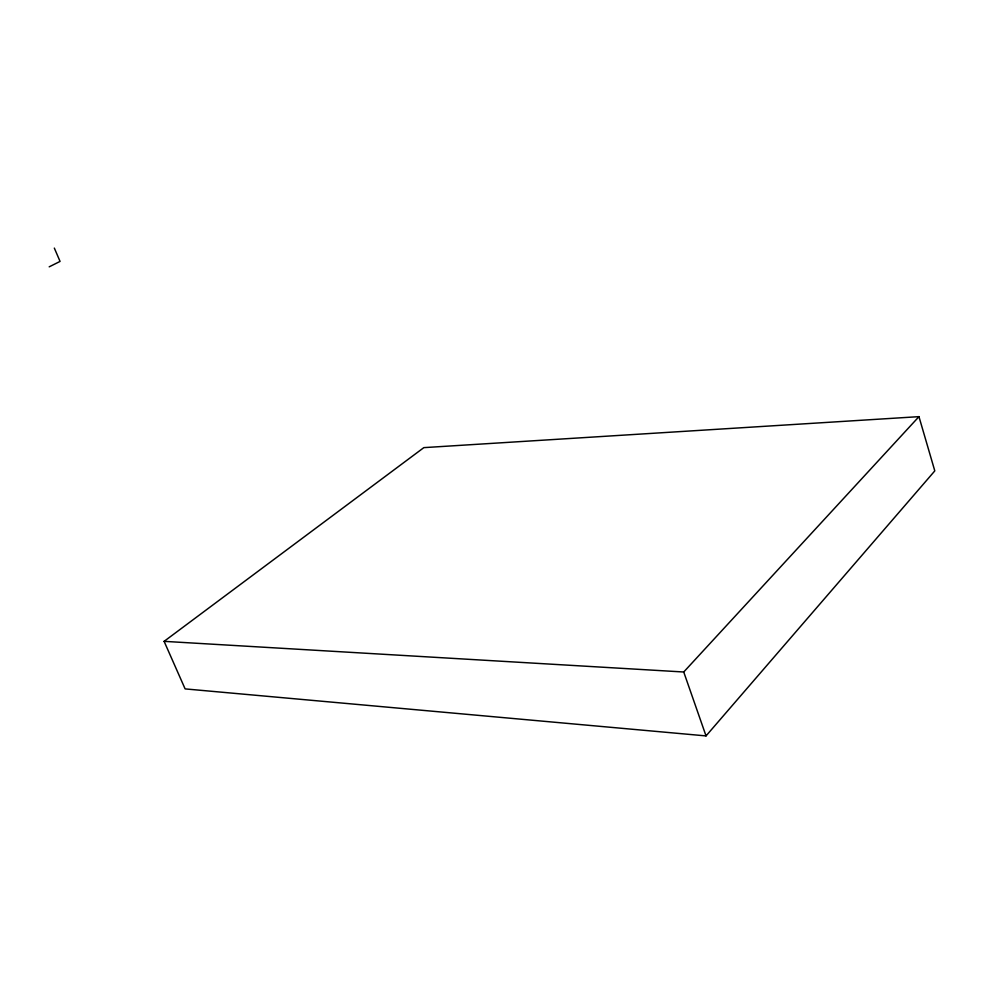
<?xml version="1.0" encoding="UTF-8"?>
<svg xmlns="http://www.w3.org/2000/svg" width="984" height="984" viewBox="0 0 984 984"><rect width="100%" height="100%" fill="white"/><g stroke="black" fill="none" stroke-linecap="round" stroke-linejoin="round"><path stroke-width="1.48" d="M706.032 735.909L934.8 470.893L918.958 416.65L423.846 447.634L164.107 641.347L185.115 688.898L706.032 735.909L683.732 671.998L918.958 416.65M49.2 266.836L60.061 261.412L54.329 248.091M164.107 641.347L683.732 671.998"/></g></svg>
